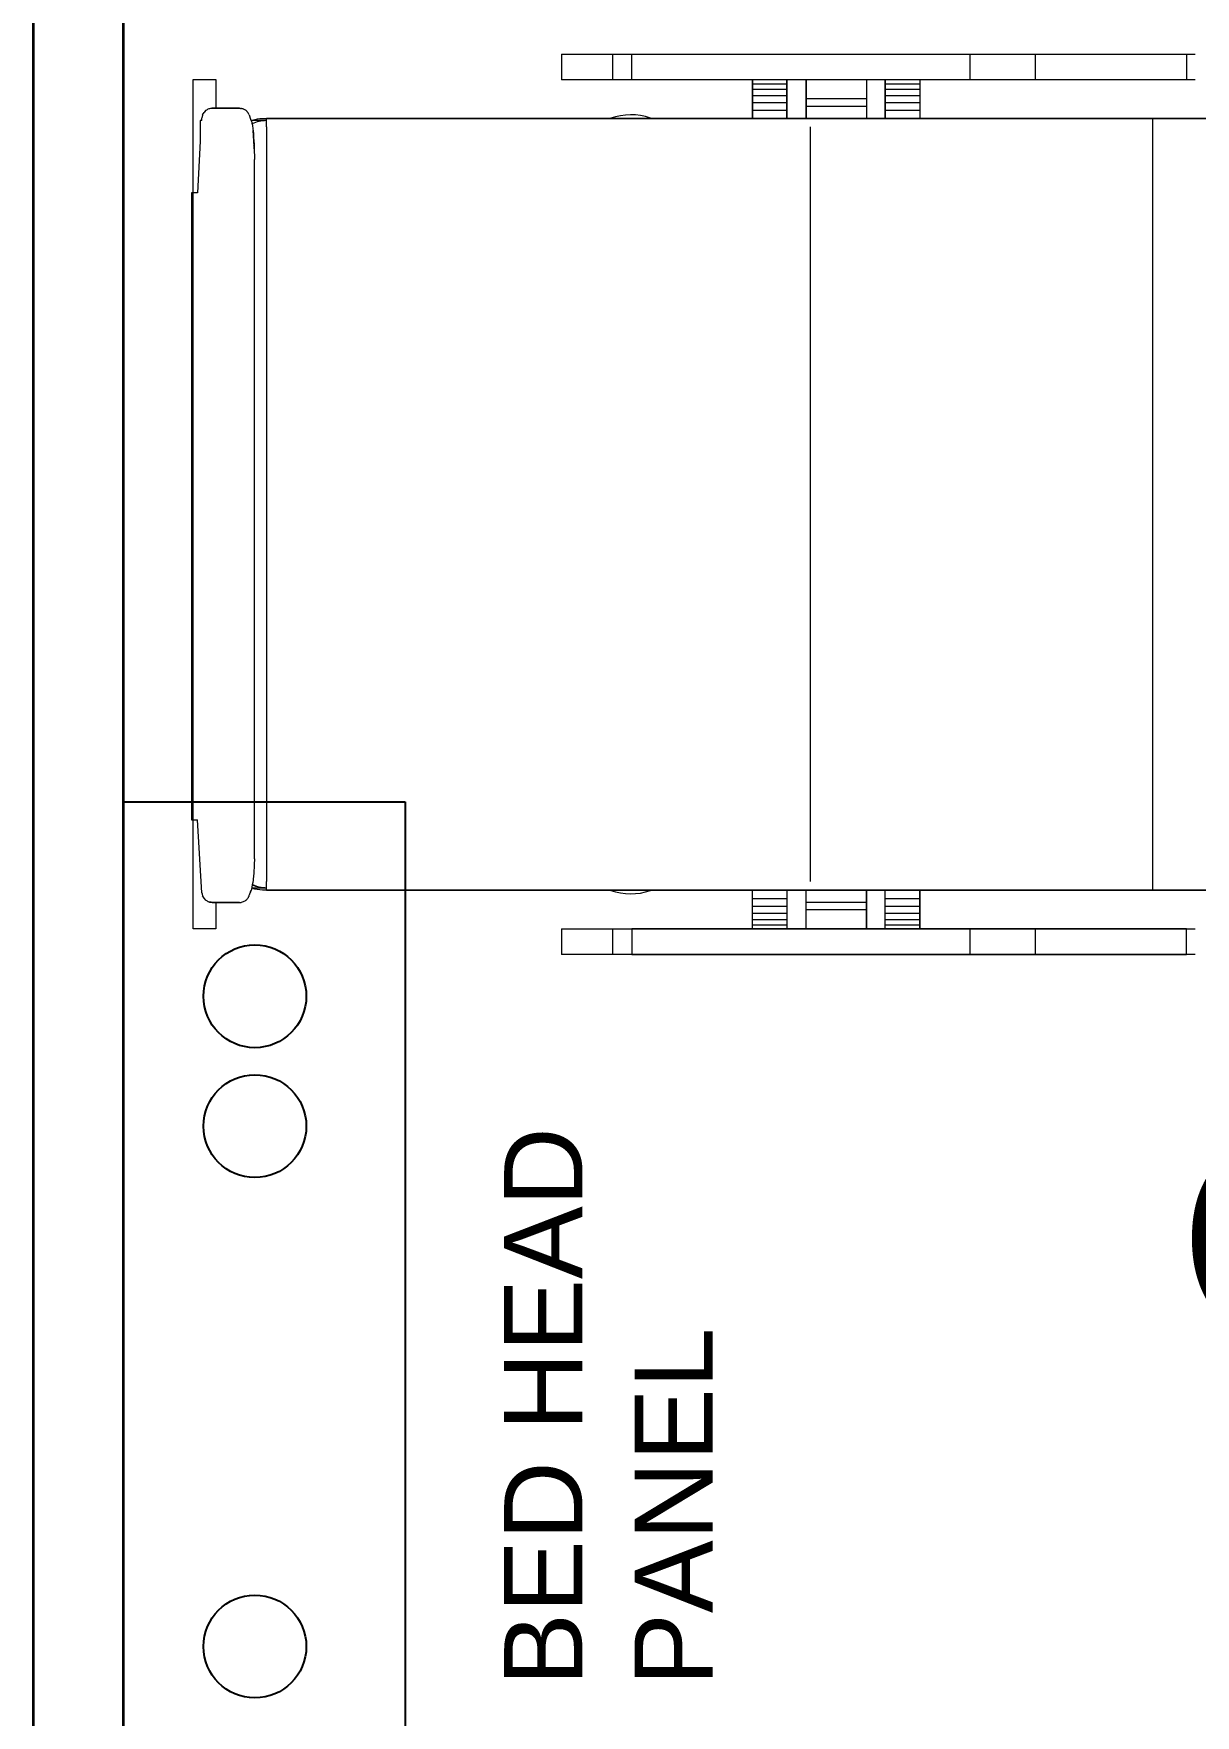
# Model space of a CAD drawing. Header units: millimetres. Extents: x 1448174 to 1599581, y -224422 to -106989.
# Drawn here: x 1473287 to 1474772, y -134166 to -132017 of the extents above; entities that cross this region are included whole.
import ezdxf

# ---------------------------------------------------------------- set-up
doc = ezdxf.new("R2010")
doc.units = ezdxf.units.MM
doc.header["$LTSCALE"] = 600
doc.header["$MEASUREMENT"] = 0
doc.layers.add('fun-text', color=250, linetype='Continuous')
doc.layers.add('TEXT', color=253, linetype='Continuous')
doc.layers.add('furniture', color=30, linetype='Continuous', lineweight=9)
doc.layers.add('P-Wall', color=1, linetype='Continuous', lineweight=35)
doc.styles.add('ARIAL', font='arial.ttf')

msp = doc.modelspace()

# ---------------------------------------------------------------- linework, layer by layer
at = {"layer": 'furniture'}
for p, q in [((1473961.4897, -132043.463), (1473961.4897, -132076.1379)), ((1473961.4897, -132043.463), (1474026.8161, -132043.463)), ((1473961.4897, -132043.463), (1473961.4897, -132076.1379)), ((1474026.8161, -132043.463), (1474378.2609, -132043.463)), ((1474026.8161, -132043.463), (1474026.8161, -132076.1379)), ((1474051.4254, -132043.463), (1474760.5025, -132043.463)), ((1474051.4254, -132076.1582), (1474051.4254, -132043.463)), ((1474378.2609, -132043.463), (1474406.7014, -132043.463)), ((1474406.7014, -132043.463), (1474483.7751, -132043.463)), ((1474483.7751, -132043.463), (1474507.0999, -132043.463)), ((1474483.7751, -132076.1379), (1474483.7751, -132043.463)), ((1474507.0999, -132043.463), (1474567.0039, -132043.463)), ((1474567.0039, -132043.463), (1474720.9994, -132043.463)), ((1474567.0039, -132043.463), (1474567.0039, -132076.1379)), ((1474720.9994, -132043.463), (1474771.4591, -132043.463)), ((1474760.5025, -132043.463), (1474760.5025, -132076.1582)), ((1474771.4591, -132043.463), (1474771.6812, -132043.463)), ((1473491.0632, -132075.8927), (1473519.9576, -132075.8927)), ((1473491.0632, -133161.2297), (1473491.0632, -132075.8927)), ((1473519.9576, -132075.8927), (1473519.9576, -132112.4965)), ((1474026.8161, -132076.1379), (1473961.4897, -132076.1379)), ((1474378.2609, -132076.1379), (1474026.8161, -132076.1379)), ((1474760.5025, -132076.1582), (1474051.4254, -132076.1582)), ((1474205.797, -132081.3788), (1474205.797, -132076.1379)), ((1474205.797, -132076.1582), (1474205.797, -132126.016)), ((1474205.797, -132081.3788), (1474249.8001, -132081.3788)), ((1474205.797, -132088.1164), (1474205.797, -132081.3788)), ((1474205.797, -132088.1164), (1474249.8001, -132088.1164)), ((1474205.797, -132096.1459), (1474205.797, -132088.1164)), ((1474249.8001, -132076.1379), (1474249.8001, -132081.3788)), ((1474249.8001, -132126.016), (1474249.8001, -132076.1582)), ((1474249.8001, -132081.3788), (1474249.8001, -132088.1164)), ((1474249.8001, -132088.1164), (1474249.8001, -132096.1459)), ((1474274.575, -132076.1582), (1474274.575, -132126.016)), ((1474274.575, -132100.387), (1474274.575, -132076.2734)), ((1474351.5476, -132076.1582), (1474351.5476, -132126.016)), ((1474351.5476, -132076.2734), (1474351.5476, -132100.387)), ((1474375.5352, -132081.3788), (1474375.5352, -132076.1379)), ((1474375.5352, -132076.1582), (1474375.5352, -132126.016)), ((1474375.5352, -132081.3788), (1474419.5383, -132081.3788)), ((1474375.5352, -132088.1164), (1474375.5352, -132081.3788)), ((1474375.5352, -132088.1164), (1474419.5383, -132088.1164)), ((1474375.5352, -132096.1459), (1474375.5352, -132088.1164)), ((1474406.7014, -132076.1379), (1474378.2609, -132076.1379)), ((1474483.7751, -132076.1379), (1474406.7014, -132076.1379)), ((1474419.5383, -132076.1379), (1474419.5383, -132081.3788)), ((1474419.5383, -132076.1582), (1474419.5383, -132126.016)), ((1474419.5383, -132081.3788), (1474419.5383, -132088.1164)), ((1474419.5383, -132088.1164), (1474419.5383, -132096.1459)), ((1474507.0999, -132076.1379), (1474483.7751, -132076.1379)), ((1474567.0039, -132076.1379), (1474507.0999, -132076.1379)), ((1474720.9994, -132076.1379), (1474567.0039, -132076.1379)), ((1474771.4591, -132076.1379), (1474720.9994, -132076.1379)), ((1474771.6812, -132076.1379), (1474771.4591, -132076.1379)), ((1473510.7916, -132113.2713), (1473509.8121, -132113.8317)), ((1473511.8998, -132113.0776), (1473510.7916, -132113.2713)), ((1473513.1698, -132112.6979), (1473511.8998, -132113.0776)), ((1473513.7408, -132112.6475), (1473513.1698, -132112.6979)), ((1473514.3118, -132112.5972), (1473513.7408, -132112.6475)), ((1473514.8828, -132112.5468), (1473514.3118, -132112.5972)), ((1473515.4538, -132112.4965), (1473514.8828, -132112.5468)), ((1473515.4538, -132112.4965), (1473517.5274, -132112.4965)), ((1473517.5274, -132112.4965), (1473515.4538, -132112.4965)), ((1473517.5274, -132112.4965), (1473519.6009, -132112.4965)), ((1473519.6009, -132112.4965), (1473517.5274, -132112.4965)), ((1473519.6009, -132112.4965), (1473521.6744, -132112.4965)), ((1473521.6744, -132112.4965), (1473519.6009, -132112.4965)), ((1473521.6744, -132112.4965), (1473523.748, -132112.4965)), ((1473523.748, -132112.4965), (1473521.6744, -132112.4965)), ((1473527.1532, -132112.4965), (1473523.748, -132112.4965)), ((1473523.748, -132112.4965), (1473527.1532, -132112.4965)), ((1473530.5584, -132112.4965), (1473527.1532, -132112.4965)), ((1473527.1532, -132112.4965), (1473530.5584, -132112.4965)), ((1473533.9636, -132112.4965), (1473530.5584, -132112.4965)), ((1473530.5584, -132112.4965), (1473533.9636, -132112.4965)), ((1473537.3688, -132112.4965), (1473533.9636, -132112.4965)), ((1473533.9636, -132112.4965), (1473537.3688, -132112.4965)), ((1473534.2057, -132112.4965), (1473533.9636, -132112.4965)), ((1473533.9636, -132112.4965), (1473534.2057, -132112.4965)), ((1473535.7872, -132112.4965), (1473534.2057, -132112.4965)), ((1473534.2057, -132112.4965), (1473535.7872, -132112.4965)), ((1473537.3688, -132112.4965), (1473535.7872, -132112.4965)), ((1473535.7872, -132112.4965), (1473537.3688, -132112.4965)), ((1473537.3688, -132112.4964), (1473537.9355, -132112.4964)), ((1473537.9355, -132112.4964), (1473537.3688, -132112.4964)), ((1473537.9355, -132112.4964), (1473539.1625, -132112.4965)), ((1473539.1625, -132112.4965), (1473537.9355, -132112.4964)), ((1473539.1625, -132112.4965), (1473540.3895, -132112.4965)), ((1473540.3895, -132112.4965), (1473539.1625, -132112.4965)), ((1473540.3895, -132112.4961), (1473542.3786, -132112.4961)), ((1473542.9269, -132112.4964), (1473540.3895, -132112.4964)), ((1473540.3895, -132112.4965), (1473542.8852, -132112.4965)), ((1473542.3786, -132112.4961), (1473545.8271, -132112.496)), ((1473542.8852, -132112.4965), (1473545.3809, -132112.4965)), ((1473546.6496, -132112.4965), (1473542.9269, -132112.4964)), ((1473545.3809, -132112.4965), (1473547.8766, -132112.4965)), ((1473545.8271, -132112.496), (1473549.2756, -132112.4958)), ((1473550.3722, -132112.4965), (1473546.6496, -132112.4965)), ((1473547.8766, -132112.4965), (1473550.3722, -132112.4965)), ((1473550.3722, -132112.4965), (1473550.9629, -132112.551)), ((1473550.9629, -132112.551), (1473551.5536, -132112.6056)), ((1473551.5536, -132112.6056), (1473552.1442, -132112.6602)), ((1473552.1442, -132112.6602), (1473552.7349, -132112.7147)), ((1473553.3391, -132112.8896), (1473552.7349, -132112.7147)), ((1473553.9433, -132113.0644), (1473553.3391, -132112.8896)), ((1473554.5475, -132113.2393), (1473553.9433, -132113.0644)), ((1473555.1517, -132113.4142), (1473554.5475, -132113.2393)), ((1473555.7331, -132113.7174), (1473555.1517, -132113.4142)), ((1473556.3145, -132114.0206), (1473555.7331, -132113.7174)), ((1474205.797, -132096.1459), (1474249.8001, -132096.1459)), ((1474205.797, -132105.2234), (1474205.797, -132096.1459)), ((1474205.797, -132105.2234), (1474249.8001, -132105.2234)), ((1474205.797, -132115.0731), (1474205.797, -132105.2234)), ((1474249.8001, -132096.1459), (1474249.8001, -132105.2234)), ((1474249.8001, -132105.2234), (1474249.8001, -132115.0731)), ((1474274.575, -132110.4001), (1474274.575, -132100.387)), ((1474351.5476, -132100.387), (1474274.575, -132100.387)), ((1474351.5476, -132110.4001), (1474274.575, -132110.4001)), ((1474274.575, -132121.2917), (1474274.575, -132110.4001)), ((1474351.5476, -132100.387), (1474351.5476, -132110.4001)), ((1474351.5476, -132110.4001), (1474351.5476, -132121.2917)), ((1474375.5352, -132096.1459), (1474419.5383, -132096.1459)), ((1474375.5352, -132105.2234), (1474375.5352, -132096.1459)), ((1474375.5352, -132105.2234), (1474419.5383, -132105.2234)), ((1474375.5352, -132115.0731), (1474375.5352, -132105.2234)), ((1474419.5383, -132096.1459), (1474419.5383, -132105.2234)), ((1474419.5383, -132105.2234), (1474419.5383, -132115.0731)), ((1473501.9695, -132128.255), (1473499.7767, -132128.255)), ((1473499.7767, -132128.255), (1473499.7767, -132154.5213)), ((1473501.9695, -132128.255), (1473502.1864, -132124.6284)), ((1473502.3844, -132123.7217), (1473502.1864, -132124.6284)), ((1473502.5825, -132122.815), (1473502.3844, -132123.7217)), ((1473502.7805, -132121.9084), (1473502.5825, -132122.815)), ((1473502.9786, -132121.0017), (1473502.7805, -132121.9084)), ((1473502.9786, -132121.0017), (1473504.8629, -132117.9165)), ((1473503.2783, -132120.4898), (1473503.5204, -132119.9779)), ((1473503.5204, -132119.9779), (1473503.7625, -132119.4661)), ((1473503.7625, -132119.4661), (1473504.0046, -132118.9542)), ((1473504.0046, -132118.9542), (1473504.4626, -132118.5718)), ((1473506.8735, -132115.5129), (1473504.8629, -132117.9165)), ((1473507.8531, -132114.9525), (1473506.8735, -132115.5129)), ((1473508.8326, -132114.3921), (1473507.8531, -132114.9525)), ((1473509.8121, -132113.8317), (1473508.8326, -132114.3921)), ((1473556.896, -132114.3238), (1473556.3145, -132114.0206)), ((1473557.4774, -132114.627), (1473556.896, -132114.3238)), ((1473557.9964, -132115.0514), (1473557.4774, -132114.627)), ((1473558.5155, -132115.4758), (1473557.9964, -132115.0514)), ((1473559.0345, -132115.9002), (1473558.5155, -132115.4758)), ((1473559.5536, -132116.3246), (1473559.0345, -132115.9002)), ((1473559.5536, -132116.3246), (1473559.9752, -132116.8471)), ((1473559.9752, -132116.8471), (1473559.5536, -132116.3246)), ((1473559.9752, -132116.8471), (1473560.3968, -132117.3695)), ((1473560.3968, -132117.3695), (1473559.9752, -132116.8471)), ((1473560.3968, -132117.3695), (1473560.8185, -132117.892)), ((1473560.8185, -132117.892), (1473560.3968, -132117.3695)), ((1473560.8185, -132117.892), (1473561.2401, -132118.4145)), ((1473561.2401, -132118.4145), (1473560.8185, -132117.892)), ((1473561.5413, -132118.9997), (1473561.2401, -132118.4145)), ((1473561.8425, -132119.585), (1473561.5413, -132118.9997)), ((1473562.1438, -132120.1702), (1473561.8425, -132119.585)), ((1473562.445, -132120.7555), (1473562.1438, -132120.1702)), ((1473562.445, -132120.7555), (1473564.4433, -132126.4393)), ((1473564.4394, -132126.4393), (1473565.5549, -132129.2371)), ((1473564.4433, -132126.4393), (1473564.7212, -132127.1387)), ((1473564.7212, -132127.1387), (1473564.9991, -132127.8382)), ((1473564.9991, -132127.8382), (1473565.277, -132128.5376)), ((1473584.246, -132128.255), (1473565.1633, -132128.255)), ((1473565.277, -132128.5376), (1473565.5549, -132129.2371)), ((1473565.5549, -132129.2371), (1473565.8223, -132130.4499)), ((1473565.8223, -132130.4499), (1473566.0897, -132131.6627)), ((1473566.0897, -132131.6627), (1473566.3571, -132132.8755)), ((1473566.3571, -132132.8755), (1473566.6245, -132134.0883)), ((1473566.6245, -132134.0883), (1473566.8632, -132135.7859)), ((1475393.5795, -132126.016), (1473579.4594, -132126.016)), ((1473584.246, -132128.255), (1473584.7356, -132128.255)), ((1474269.2383, -132125.5125), (1473584.7356, -132125.5125)), ((1473584.7356, -132136.4041), (1473584.7356, -132125.5125)), ((1474205.797, -132115.0731), (1474249.8001, -132115.0731)), ((1474205.797, -132125.3957), (1474205.797, -132115.0731)), ((1474205.797, -132125.3957), (1474249.8001, -132125.3957)), ((1474249.8001, -132115.0731), (1474249.8001, -132125.3957)), ((1474717.0324, -132125.5125), (1474269.2383, -132125.5125)), ((1474274.575, -132125.5169), (1474274.575, -132121.2917)), ((1474351.5476, -132121.2917), (1474351.5476, -132125.5125)), ((1474375.5352, -132115.0731), (1474419.5383, -132115.0731)), ((1474375.5352, -132125.3957), (1474375.5352, -132115.0731)), ((1474375.5352, -132125.3957), (1474419.5383, -132125.3957)), ((1474419.5383, -132115.0731), (1474419.5383, -132125.3957)), ((1475398.2607, -132125.5125), (1474717.0324, -132125.5125)), ((1473499.7767, -132154.5213), (1473496.4936, -132220.724)), ((1473566.8632, -132135.7859), (1473567.1019, -132137.4836)), ((1473567.1019, -132137.4836), (1473567.3406, -132139.1812)), ((1473567.3406, -132139.1812), (1473567.5794, -132140.8788)), ((1473567.5794, -132140.8788), (1473567.9118, -132145.3097)), ((1473567.9917, -132147.7424), (1473567.5794, -132140.8788)), ((1473567.9118, -132145.3097), (1473568.2443, -132149.7406)), ((1473568.4041, -132154.606), (1473567.9917, -132147.7424)), ((1473568.2443, -132149.7406), (1473568.5768, -132154.1715)), ((1473568.8165, -132161.4696), (1473568.4041, -132154.606)), ((1473568.5768, -132154.1715), (1473568.9092, -132158.6023)), ((1473584.7356, -132136.4041), (1473584.7356, -133100.8516)), ((1474279.6038, -132136.4041), (1474279.6038, -133100.8516)), ((1474716.9848, -132136.4041), (1474716.9848, -133100.8516)), ((1474716.9848, -132136.4041), (1474716.9848, -133100.8516)), ((1473568.7013, -132159.5528), (1473568.9092, -132158.6023)), ((1473569.2288, -132168.3332), (1473568.8165, -132161.4696)), ((1473568.9092, -132158.6023), (1473569.0935, -132166.0807)), ((1473568.9092, -132158.6023), (1473569.014, -132163.4133)), ((1473569.014, -132163.4133), (1473569.1188, -132168.2243)), ((1473569.1188, -132168.2243), (1473569.2236, -132173.0353)), ((1473569.2236, -132173.0353), (1473569.3285, -132177.8462)), ((1473569.2288, -133071.6241), (1473569.3285, -132177.8462)), ((1473496.4936, -132220.724), (1473488.8855, -132220.724)), ((1473488.8855, -132220.724), (1473488.8855, -133021.9775)), ((1473488.8855, -133021.9775), (1473496.508, -133021.9775)), ((1473502.1864, -133115.3289), (1473496.508, -133021.9775)), ((1473568.9891, -133078.9223), (1473568.9092, -133081.355)), ((1473569.069, -133076.4896), (1473568.9891, -133078.9223)), ((1473569.1489, -133074.0569), (1473569.069, -133076.4896)), ((1473569.2288, -133071.6241), (1473569.1489, -133074.0569)), ((1473567.0732, -133101.989), (1473566.5671, -133104.8994)), ((1473567.5794, -133099.0785), (1473567.0732, -133101.989)), ((1473567.7733, -133096.9887), (1473567.5794, -133099.0785)), ((1473567.9672, -133094.8988), (1473567.7733, -133096.9887)), ((1473568.1611, -133092.809), (1473567.9672, -133094.8988)), ((1473568.3551, -133090.7191), (1473568.1611, -133092.809)), ((1473568.4936, -133088.3781), (1473568.3551, -133090.7191)), ((1473568.6321, -133086.0371), (1473568.4936, -133088.3781)), ((1473568.7707, -133083.6961), (1473568.6321, -133086.0371)), ((1473568.9092, -133081.355), (1473568.7707, -133083.6961)), ((1473584.7356, -133111.7432), (1473584.7356, -133100.8516)), ((1473502.1864, -133115.3289), (1473502.3844, -133116.2356)), ((1473502.3844, -133116.2356), (1473502.5825, -133117.1423)), ((1473502.5825, -133117.1423), (1473502.7805, -133118.049)), ((1473502.7805, -133118.049), (1473502.9786, -133118.9557)), ((1473506.5549, -133123.9585), (1473502.9786, -133118.9557)), ((1473504.0046, -133121.0032), (1473503.6122, -133119.9455)), ((1473504.7316, -133121.8635), (1473504.0046, -133121.0032)), ((1473505.4587, -133122.7238), (1473504.7316, -133121.8635)), ((1473506.1858, -133123.5842), (1473505.4587, -133122.7238)), ((1473506.5021, -133123.9585), (1473506.1858, -133123.5842)), ((1473559.0345, -133124.0572), (1473559.5536, -133123.6328)), ((1473559.5536, -133123.6328), (1473559.0345, -133124.0572)), ((1473559.5536, -133123.6328), (1473559.9752, -133123.1103)), ((1473559.9752, -133123.1103), (1473560.3968, -133122.5878)), ((1473560.3968, -133122.5878), (1473560.8185, -133122.0654)), ((1473560.8185, -133122.0654), (1473561.2401, -133121.5429)), ((1473561.2401, -133121.5429), (1473561.5413, -133120.9577)), ((1473561.5413, -133120.9577), (1473561.8425, -133120.3724)), ((1473561.8425, -133120.3724), (1473562.1438, -133119.7872)), ((1473562.1438, -133119.7872), (1473562.445, -133119.2019)), ((1473562.445, -133119.2019), (1473562.6729, -133117.9992)), ((1473562.6729, -133117.9992), (1473562.8121, -133117.2647)), ((1473563.1398, -133116.7692), (1473562.7729, -133117.4714)), ((1473565.5549, -133110.7203), (1473563.1398, -133116.7692)), ((1473564.4433, -133113.5181), (1473564.7641, -133112.0409)), ((1473566.061, -133107.8098), (1473565.5549, -133110.7203)), ((1473565.9245, -133108.5948), (1473584.4146, -133108.5948)), ((1473566.5671, -133104.8994), (1473566.061, -133107.8098)), ((1473579.4594, -133111.2398), (1475393.5795, -133111.2398)), ((1473584.7356, -133108.5948), (1473584.4146, -133108.5948)), ((1473584.7356, -133111.7432), (1474269.2383, -133111.7432)), ((1474205.797, -133161.1179), (1474205.797, -133111.2398)), ((1474205.797, -133122.2233), (1474205.797, -133111.9007)), ((1474249.8001, -133111.9007), (1474205.797, -133111.9007)), ((1474205.797, -133122.2233), (1474249.8001, -133122.2233)), ((1474205.797, -133132.073), (1474205.797, -133122.2233)), ((1474249.8001, -133111.2398), (1474249.8001, -133161.1179)), ((1474249.8001, -133111.9007), (1474249.8001, -133122.2233)), ((1474249.8001, -133122.2233), (1474249.8001, -133132.073)), ((1474269.2383, -133111.7432), (1474717.0324, -133111.7432)), ((1474274.575, -133161.1179), (1474274.575, -133111.2398)), ((1474274.575, -133115.9844), (1474274.575, -133111.7388)), ((1474274.575, -133126.876), (1474274.575, -133115.9844)), ((1474351.5476, -133161.1179), (1474351.5476, -133111.2398)), ((1474351.5476, -133111.7432), (1474351.5476, -133115.9844)), ((1474351.5476, -133115.9844), (1474351.5476, -133126.876)), ((1474375.5352, -133161.1179), (1474375.5352, -133111.2398)), ((1474375.5352, -133122.2233), (1474375.5352, -133111.9007)), ((1474419.5383, -133111.9007), (1474375.5352, -133111.9007)), ((1474375.5352, -133122.2233), (1474419.5383, -133122.2233)), ((1474375.5352, -133132.073), (1474375.5352, -133122.2233)), ((1474419.5383, -133161.1179), (1474419.5383, -133111.2398)), ((1474419.5383, -133111.9007), (1474419.5383, -133122.2233)), ((1474419.5383, -133122.2233), (1474419.5383, -133132.073)), ((1474717.0324, -133111.7432), (1475398.2607, -133111.7432)), ((1473506.5549, -133123.9585), (1473506.8735, -133124.4445)), ((1473506.8735, -133124.4445), (1473507.8531, -133125.0049)), ((1473507.8531, -133125.0049), (1473508.8326, -133125.5653)), ((1473508.8326, -133125.5653), (1473509.8121, -133126.1257)), ((1473509.8121, -133126.1257), (1473510.7916, -133126.6861)), ((1473510.7916, -133126.6861), (1473511.8998, -133126.8798)), ((1473511.9155, -133126.8798), (1473510.8125, -133126.6861)), ((1473511.8998, -133126.8798), (1473513.008, -133127.0735)), ((1473513.0185, -133127.0735), (1473511.9155, -133126.8798)), ((1473513.008, -133127.0735), (1473514.1162, -133127.2672)), ((1473514.1214, -133127.2672), (1473513.0185, -133127.0735)), ((1473514.1162, -133127.2672), (1473515.2244, -133127.4609)), ((1473515.2244, -133127.4609), (1473514.1214, -133127.2672)), ((1473515.2244, -133127.4609), (1473515.2818, -133127.4609)), ((1473515.2818, -133127.4609), (1473515.3391, -133127.4609)), ((1473515.3391, -133127.4609), (1473515.3965, -133127.4609)), ((1473517.5274, -133127.4609), (1473515.4538, -133127.4609)), ((1473515.4538, -133127.4609), (1473517.5274, -133127.4609)), ((1473519.6009, -133127.4609), (1473517.5274, -133127.4609)), ((1473517.5274, -133127.4609), (1473519.6009, -133127.4609)), ((1473521.6744, -133127.4609), (1473519.6009, -133127.4609)), ((1473519.6009, -133127.4609), (1473521.6744, -133127.4609)), ((1473519.9576, -133127.4609), (1473519.9576, -133161.2297)), ((1473521.6744, -133127.4303), (1473522.1271, -133127.4613)), ((1473523.748, -133127.4609), (1473521.6744, -133127.4609)), ((1473521.6744, -133127.4609), (1473523.748, -133127.4609)), ((1473523.748, -133127.4609), (1473527.1532, -133127.4609)), ((1473527.1532, -133127.4609), (1473523.748, -133127.4609)), ((1473527.1532, -133127.4609), (1473530.5584, -133127.4609)), ((1473530.5584, -133127.4609), (1473527.1532, -133127.4609)), ((1473530.5584, -133127.4609), (1473533.9636, -133127.4609)), ((1473533.9636, -133127.4609), (1473530.5584, -133127.4609)), ((1473533.9636, -133127.4609), (1473537.3688, -133127.4609)), ((1473533.9636, -133127.4609), (1473534.2057, -133127.4609)), ((1473537.3688, -133127.4609), (1473533.9636, -133127.4609)), ((1473534.2057, -133127.4609), (1473533.9636, -133127.4609)), ((1473534.2057, -133127.4609), (1473535.7872, -133127.4609)), ((1473535.7872, -133127.4609), (1473534.2057, -133127.4609)), ((1473535.7872, -133127.4609), (1473537.3688, -133127.4609)), ((1473537.3688, -133127.4609), (1473535.7872, -133127.4609)), ((1473537.9355, -133127.461), (1473537.3688, -133127.461)), ((1473537.3688, -133127.461), (1473537.9355, -133127.461)), ((1473539.1625, -133127.4609), (1473537.9355, -133127.461)), ((1473537.9355, -133127.461), (1473539.1625, -133127.4609)), ((1473540.3895, -133127.4609), (1473539.1625, -133127.4609)), ((1473539.1625, -133127.4609), (1473540.3895, -133127.4609)), ((1473540.3895, -133127.4609), (1473542.8852, -133127.4609)), ((1473542.8852, -133127.4609), (1473540.3895, -133127.4609)), ((1473542.8852, -133127.4609), (1473545.3809, -133127.4609)), ((1473545.3809, -133127.4609), (1473542.8852, -133127.4609)), ((1473545.3809, -133127.4609), (1473547.8766, -133127.4609)), ((1473547.8766, -133127.4609), (1473545.3809, -133127.4609)), ((1473547.8766, -133127.4609), (1473550.3722, -133127.4609)), ((1473550.3722, -133127.4609), (1473547.8766, -133127.4609)), ((1473550.3722, -133127.4609), (1473550.9629, -133127.4063)), ((1473550.9629, -133127.4063), (1473551.5536, -133127.3518)), ((1473551.5536, -133127.3518), (1473552.1442, -133127.2972)), ((1473552.1442, -133127.2972), (1473552.7349, -133127.2427)), ((1473552.7349, -133127.2427), (1473553.9205, -133126.7646)), ((1473553.9205, -133126.7646), (1473555.1062, -133126.2865)), ((1473555.1062, -133126.2865), (1473556.2918, -133125.8085)), ((1473556.2918, -133125.8085), (1473557.4774, -133125.3304)), ((1473557.4774, -133125.3304), (1473557.9964, -133124.906)), ((1473557.9964, -133124.906), (1473557.4774, -133125.3304)), ((1473557.9964, -133124.906), (1473558.5155, -133124.4816)), ((1473558.5155, -133124.4816), (1473557.9964, -133124.906)), ((1473558.5155, -133124.4816), (1473559.0345, -133124.0572)), ((1473559.0345, -133124.0572), (1473558.5155, -133124.4816)), ((1474205.797, -133132.073), (1474249.8001, -133132.073)), ((1474205.797, -133141.1505), (1474205.797, -133132.073)), ((1474205.797, -133141.1505), (1474249.8001, -133141.1505)), ((1474205.797, -133149.1801), (1474205.797, -133141.1505)), ((1474249.8001, -133132.073), (1474249.8001, -133141.1505)), ((1474249.8001, -133141.1505), (1474249.8001, -133149.1801)), ((1474274.575, -133126.876), (1474351.5476, -133126.876)), ((1474274.575, -133136.8891), (1474274.575, -133126.876)), ((1474274.575, -133161.1179), (1474274.575, -133136.8891)), ((1474351.5476, -133136.8891), (1474274.575, -133136.8891)), ((1474351.5476, -133126.876), (1474351.5476, -133136.8891)), ((1474351.5476, -133136.8891), (1474351.5476, -133161.1179)), ((1474375.5352, -133132.073), (1474419.5383, -133132.073)), ((1474375.5352, -133141.1505), (1474375.5352, -133132.073)), ((1474375.5352, -133141.1505), (1474419.5383, -133141.1505)), ((1474375.5352, -133149.1801), (1474375.5352, -133141.1505)), ((1474419.5383, -133132.073), (1474419.5383, -133141.1505)), ((1474419.5383, -133141.1505), (1474419.5383, -133149.1801)), ((1473519.9576, -133161.2297), (1473491.0632, -133161.2297)), ((1473961.4897, -133161.1179), (1473961.4897, -133193.7928)), ((1473961.4897, -133161.1179), (1474026.8161, -133161.1179)), ((1473961.4897, -133161.1179), (1473961.4897, -133193.7928)), ((1474026.8161, -133161.1179), (1474378.2609, -133161.1179)), ((1474026.8161, -133161.1179), (1474026.8161, -133193.7928)), ((1474051.4254, -133161.1179), (1474051.4254, -133193.7928)), ((1474760.5025, -133161.1179), (1474051.4254, -133161.1179)), ((1474205.797, -133149.1801), (1474249.8001, -133149.1801)), ((1474205.797, -133155.9177), (1474205.797, -133149.1801)), ((1474205.797, -133155.9177), (1474249.8001, -133155.9177)), ((1474205.797, -133161.1179), (1474205.797, -133155.9177)), ((1474249.8001, -133149.1801), (1474249.8001, -133155.9177)), ((1474249.8001, -133155.9177), (1474249.8001, -133161.1179)), ((1474375.5352, -133149.1801), (1474419.5383, -133149.1801)), ((1474375.5352, -133155.9177), (1474375.5352, -133149.1801)), ((1474375.5352, -133155.9177), (1474419.5383, -133155.9177)), ((1474375.5352, -133161.1179), (1474375.5352, -133155.9177)), ((1474378.2609, -133161.1179), (1474406.7014, -133161.1179)), ((1474406.7014, -133161.1179), (1474483.7751, -133161.1179)), ((1474419.5383, -133149.1801), (1474419.5383, -133155.9177)), ((1474419.5383, -133155.9177), (1474419.5383, -133161.1179)), ((1474483.7751, -133161.1179), (1474507.0999, -133161.1179)), ((1474483.7751, -133193.7928), (1474483.7751, -133161.1179)), ((1474507.0999, -133161.1179), (1474567.0039, -133161.1179)), ((1474567.0039, -133161.1179), (1474720.9994, -133161.1179)), ((1474567.0039, -133161.1179), (1474567.0039, -133193.7928)), ((1474720.9994, -133161.1179), (1474771.4591, -133161.1179)), ((1474760.5025, -133193.7928), (1474760.5025, -133161.1179)), ((1474771.4591, -133161.1179), (1474771.6812, -133161.1179)), ((1474026.8161, -133193.7928), (1473961.4897, -133193.7928)), ((1474378.2609, -133193.7928), (1474026.8161, -133193.7928)), ((1474051.4254, -133193.7928), (1474760.5025, -133193.7928)), ((1474406.7014, -133193.7928), (1474378.2609, -133193.7928)), ((1474483.7751, -133193.7928), (1474406.7014, -133193.7928)), ((1474507.0999, -133193.7928), (1474483.7751, -133193.7928)), ((1474567.0039, -133193.7928), (1474507.0999, -133193.7928)), ((1474720.9994, -133193.7928), (1474567.0039, -133193.7928)), ((1474771.4591, -133193.7928), (1474720.9994, -133193.7928)), ((1474771.6812, -133193.7928), (1474771.4591, -133193.7928))]:
    msp.add_line(p, q, dxfattribs=at)
at = {"layer": 'furniture', "lineweight": -3}
for p, q in [((1473402.098, -132998.8362), (1473432.098, -132998.8362)), ((1473402.098, -132998.8362), (1473762.098, -132998.8362)), ((1473762.098, -132998.8362), (1473762.098, -134538.8362))]:
    msp.add_line(p, q, dxfattribs=at)
at = {"layer": 'furniture', "color": 3, "lineweight": -3}
msp.add_circle((1473569.8494, -133247.3362), 65.7001, dxfattribs=at)
at = {"layer": 'furniture', "color": 9, "lineweight": -3, "true_color": 0xc7c8ca}
for centre in [(1473569.8494, -133413.3362), (1473569.8494, -134078.3362)]:
    msp.add_circle(centre, 65.7001, dxfattribs=at)
at = {"layer": 'furniture'}
for centre, radius, start, end in [((1473579.4594, -132164.1367), 38.1207, 90, 109.7349993), ((1474050.3062, -132197.652), 76.8271, 70.912532, 109.5172028), ((1473579.4594, -133073.1191), 38.1207, 249.1609081, 270), ((1474050.3062, -133039.6038), 76.8271, 250.4827972, 289.087468)]:
    msp.add_arc(centre, radius, start, end, dxfattribs=at)
for centre, major_axis, start_param, end_param in [((1473584.246, -132171.164), (0, -42.9089), 3.141592654, 3.576790357), ((1473584.7832, -132171.164), (0, -42.9089), 3.142715292, 3.589242026), ((1473584.4146, -133065.0283), (0, 43.5665), 2.719017881, 3.141592654), ((1473584.9517, -133065.0283), (0, -43.5665), 5.848227868, 6.278176877)]:
    msp.add_ellipse(centre, major_axis=major_axis, ratio=0.999961923, start_param=start_param, end_param=end_param, dxfattribs=at)
msp.add_open_spline([(1474717.0324, -132125.5125), (1474717.0283, -132125.5125), (1474717.0199, -132125.7628), (1474717.0083, -132126.8633), (1474716.9984, -132128.6142), (1474716.9882, -132131.6558), (1474716.9848, -132134.5032), (1474716.9848, -132136.4041)], degree=3, knots=[0, 0, 0, 0, 0.166666667, 0.333333333, 0.5, 0.666666667, 1, 1, 1, 1], dxfattribs=at)
msp.add_open_spline([(1474716.9848, -133100.8516), (1474716.9848, -133102.7526), (1474716.9893, -133106.5516), (1474717.0074, -133110.7251), (1474717.0242, -133111.7432), (1474717.0324, -133111.7432)], degree=3, dxfattribs=at)
at = {"layer": 'P-Wall'}
for p, q in [((1473287.098, -135928.2516), (1473287.098, -131793.2516)), ((1473402.098, -137543.2516), (1473402.098, -131793.2516))]:
    msp.add_line(p, q, dxfattribs=at)

# ---------------------------------------------------------------- texts
at = {"layer": 'fun-text', "lineweight": -3, "insert": (1473888.3494, -134128.8362), "char_height": 100, "attachment_point": 1, "rotation": 90, "style": 'ARIAL'}
msp.add_mtext_dynamic_manual_height_columns('BED HEAD PANEL', width=899, gutter_width=19.8353, heights=[560.5], dxfattribs=at)
at = {"layer": 'TEXT', "insert": (1475769.8494, -133772.3688), "char_height": 255, "width": 2454.157572, "attachment_point": 5, "style": 'ARIAL'}
msp.add_mtext('POST \\POPERATIVE WARD\\P3585x6465', dxfattribs=at)

doc.saveas('drawing.dxf')
